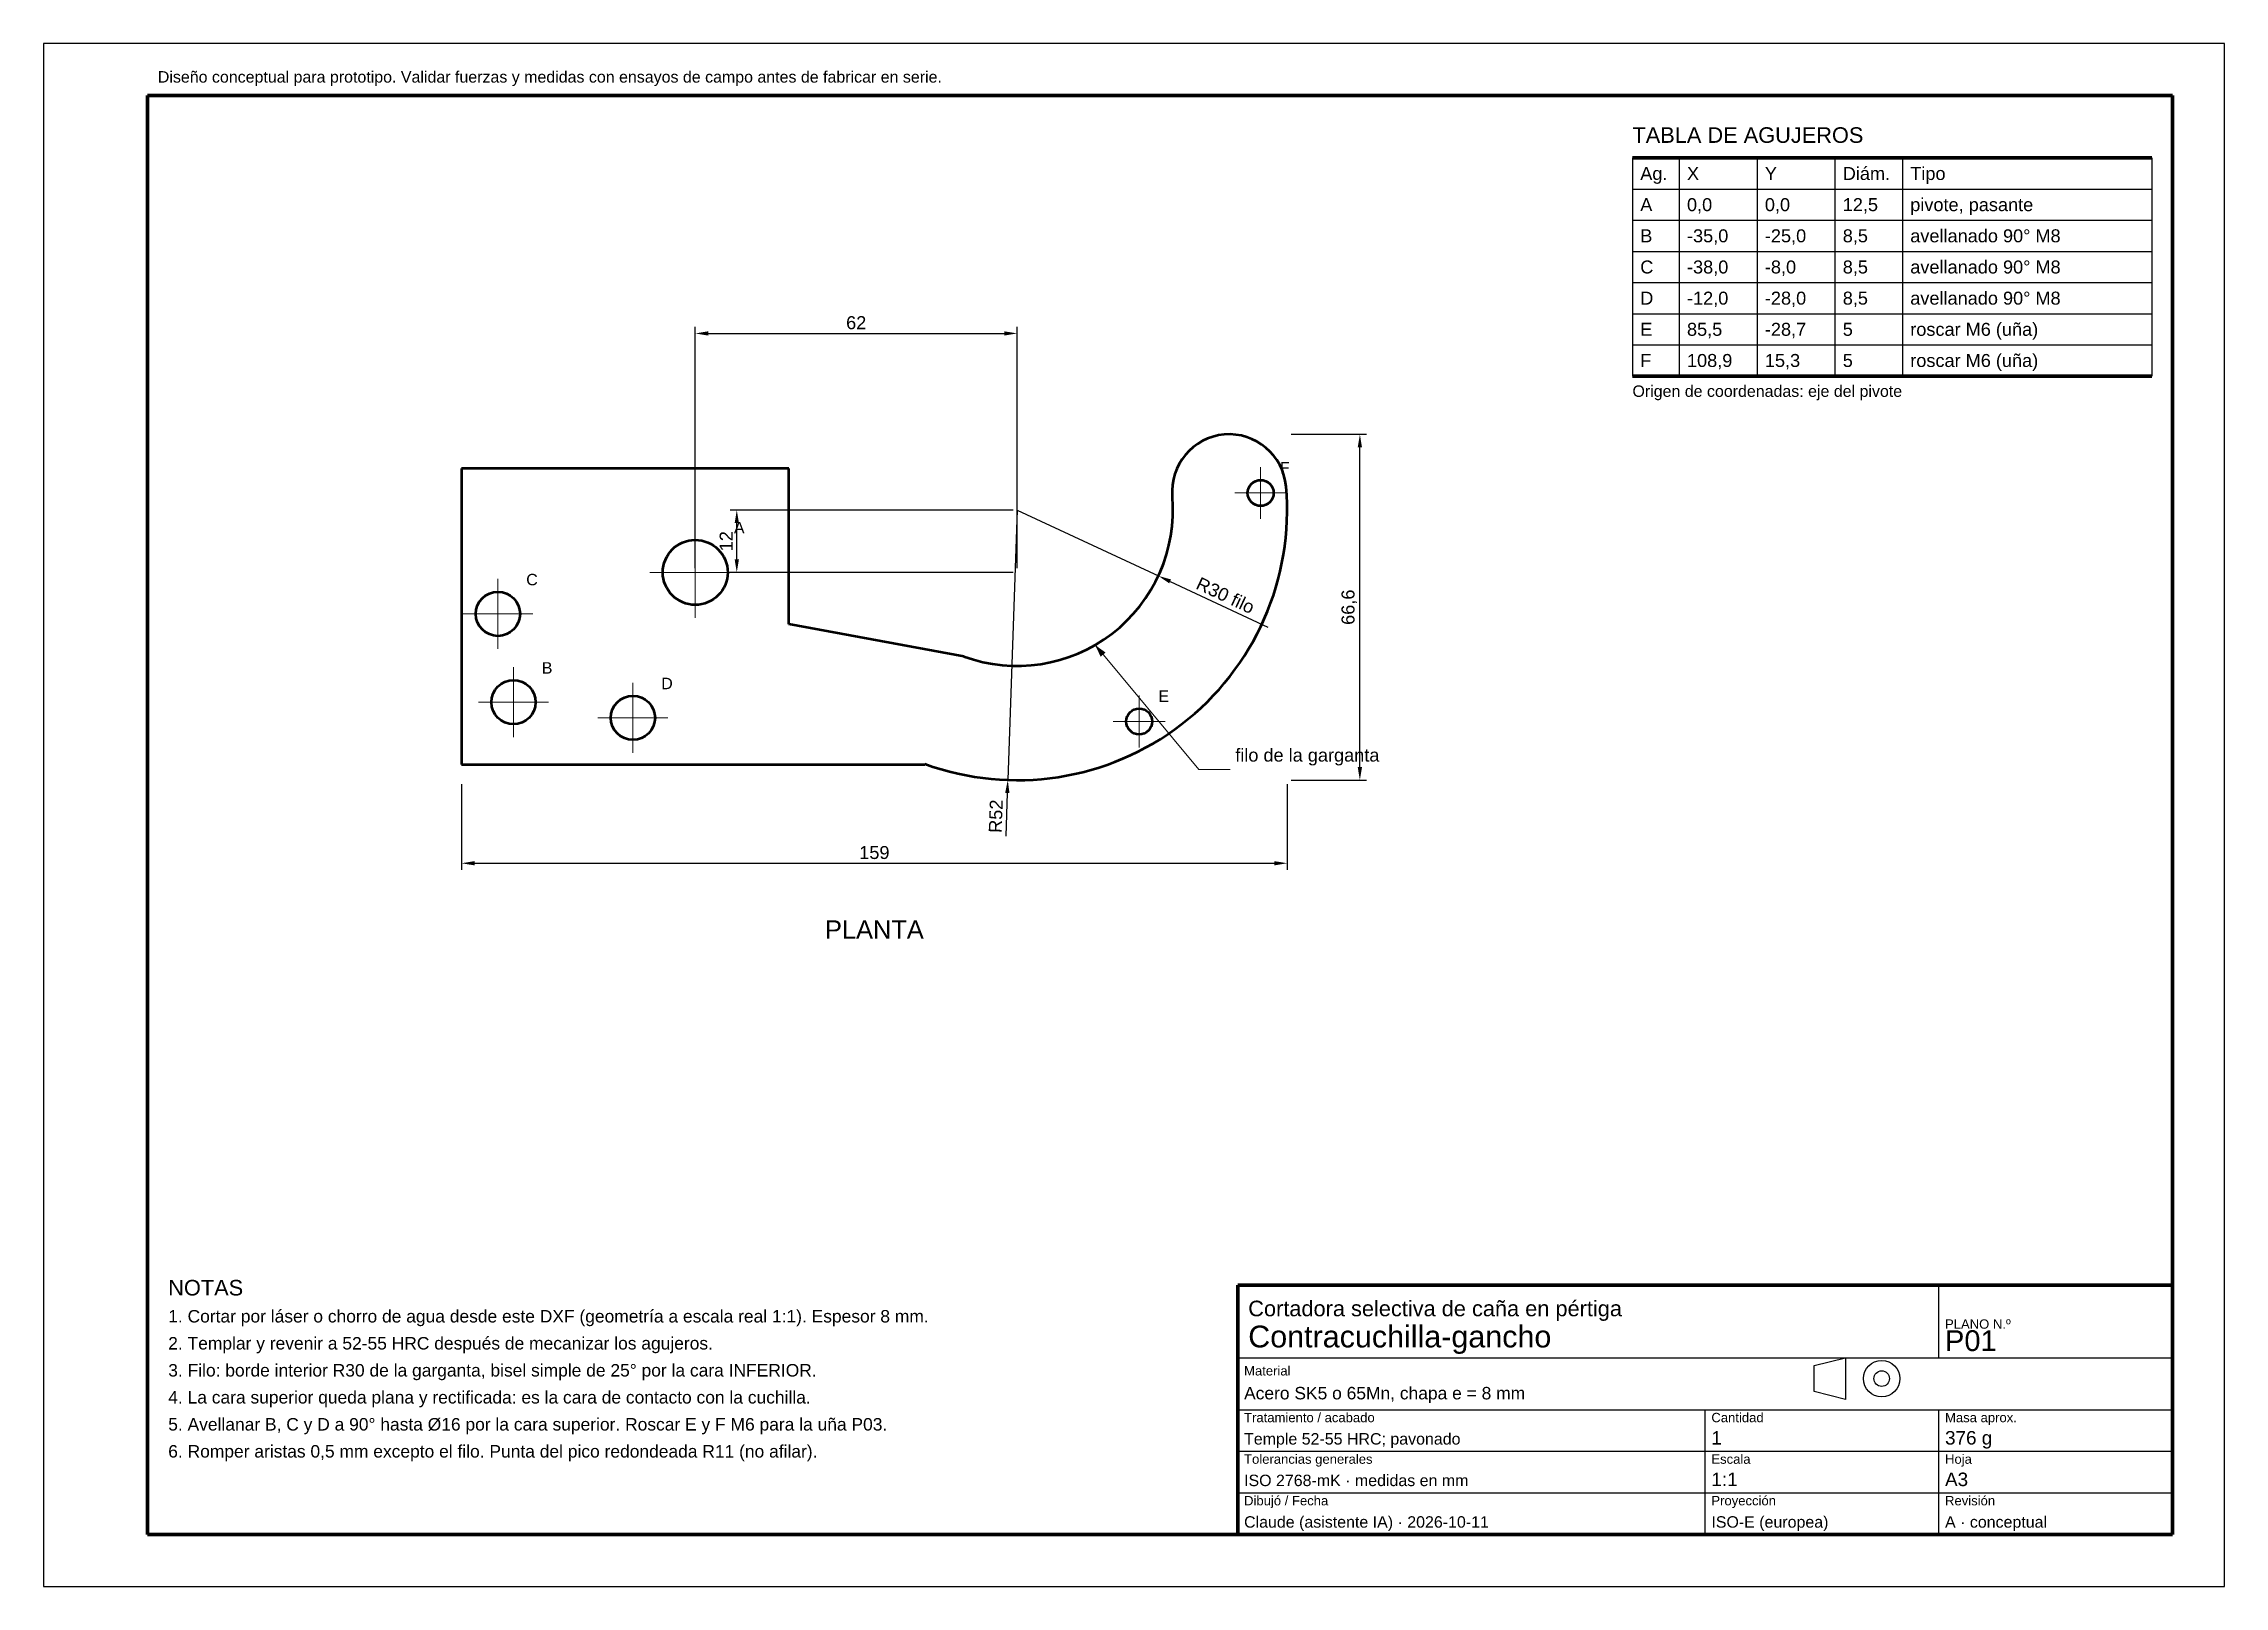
# Model space of a CAD drawing. Header units: millimetres. Extents: x 0 to 420, y 0 to 297.
import ezdxf
from ezdxf.enums import TextEntityAlignment as Align

# ---------------------------------------------------------------- set-up
doc = ezdxf.new("R2010")
doc.units = ezdxf.units.MM
doc.linetypes.add('ACAD_ISO02W100', pattern=[15, 12, -3])
doc.linetypes.add('ACAD_ISO04W100', pattern=[30, 24, -3, 0, -3])
for name, color, linetype, lineweight in [('COTAS', 4, 'Continuous', 18), ('EJES', 1, 'ACAD_ISO04W100', 18), ('MARCO', 7, 'Continuous', 70), ('OCULTAS', 8, 'ACAD_ISO02W100', 25), ('TEXTO', 7, 'Continuous', 25), ('VISIBLE', 7, 'Continuous', 50)]:
    doc.layers.add(name, color=color, linetype=linetype, lineweight=lineweight)
doc.styles.get("Standard").update_dxf_attribs({"font": 'arial.ttf'})
doc.dimstyles.new('ISO25', dxfattribs={"dimtxt": 2.5, "dimasz": 2.5, "dimexe": 1.25, "dimexo": 0.8, "dimgap": 0.8, "dimtad": 1, "dimdec": 1, "dimtxsty": 'Standard', "dimcen": 2.5, "dimclrd": 4, "dimclre": 4, "dimclrt": 7, "dimazin": 3, "dimtfac": 1, "dimtmove": 0, "dimatfit": 3})

msp = doc.modelspace()

# ---------------------------------------------------------------- linework, layer by layer
at = {"layer": 'COTAS'}
for p, q in [((202.5, 181.23), (222.5, 157.23)), ((222.5, 157.23), (228.5, 157.23))]:
    msp.add_line(p, q, dxfattribs=at)
msp.add_solid([(202.5, 181.23), (203.58, 178.98), (204.53, 179.77)], dxfattribs=at)
at = {"layer": 'EJES'}
for p, q in [((234.39, 205.49), (234.39, 215.49)), ((229.39, 210.49), (239.39, 210.49)), ((125.5, 186.46), (125.5, 203.96)), ((87.5, 180.46), (87.5, 193.96)), ((116.75, 195.21), (134.25, 195.21)), ((80.75, 187.21), (94.25, 187.21)), ((90.5, 163.46), (90.5, 176.96)), ((113.5, 160.46), (113.5, 173.96)), ((83.75, 170.21), (97.25, 170.21)), ((211, 161.51), (211, 171.51)), ((106.75, 167.21), (120.25, 167.21)), ((206, 166.51), (216, 166.51))]:
    msp.add_line(p, q, dxfattribs=at)
at = {"layer": 'MARCO'}
for p, q in [((410, 287), (20, 287)), ((20, 287), (20, 10)), ((410, 10), (410, 287)), ((306, 275), (406, 275)), ((306, 233), (406, 233)), ((410, 58), (230, 58)), ((230, 58), (230, 10)), ((410, 10), (410, 58)), ((20, 10), (410, 10)), ((230, 10), (410, 10))]:
    msp.add_line(p, q, dxfattribs=at)
at = {"layer": 'OCULTAS'}
for p, q in [((80.5, 215.21), (80.5, 158.21)), ((143.5, 215.21), (80.5, 215.21)), ((143.5, 185.21), (143.5, 215.21)), ((177.24, 179.02), (143.5, 185.21)), ((80.5, 158.21), (169.71, 158.21)), ((169.71, 158.21), (169.71, 158.35))]:
    msp.add_line(p, q, dxfattribs=at)
for centre, radius in [((234.39, 210.49), 2.5), ((125.5, 195.21), 6.25), ((87.5, 187.21), 4.25), ((90.5, 170.21), 4.25), ((113.5, 167.21), 4.25), ((211, 166.51), 2.5)]:
    msp.add_circle(centre, radius, dxfattribs=at)
for centre, radius, start, end in [((228.34, 210.79), 11, 5, 185), ((187.5, 207.21), 52, 250, 365), ((187.5, 207.21), 30, 250, 365)]:
    msp.add_arc(centre, radius, start, end, dxfattribs=at)
at = {"layer": 'TEXTO'}
for p, q in [((420, 297), (0, 297)), ((0, 297), (0, 0)), ((420, 0), (420, 297)), ((306, 275), (306, 233)), ((315, 275), (315, 233)), ((330, 275), (330, 233)), ((345, 275), (345, 233)), ((358, 275), (358, 233)), ((406, 275), (406, 233)), ((306, 269), (406, 269)), ((306, 263), (406, 263)), ((306, 257), (406, 257)), ((306, 251), (406, 251)), ((306, 245), (406, 245)), ((306, 239), (406, 239)), ((365, 44), (365, 58)), ((230, 44), (410, 44)), ((341, 42.5), (347, 44)), ((341, 37.5), (341, 42.5)), ((347, 44), (347, 36)), ((230, 34), (410, 34)), ((320, 10), (320, 34)), ((347, 36), (341, 37.5)), ((365, 10), (365, 34)), ((230, 26), (410, 26)), ((230, 18), (410, 18)), ((0, 0), (420, 0))]:
    msp.add_line(p, q, dxfattribs=at)
for radius in [3.5, 1.5]:
    msp.add_circle((354, 40), radius, dxfattribs=at)
at = {"layer": 'VISIBLE'}
for p, q in [((80.5, 215.21), (80.5, 158.21)), ((143.5, 215.21), (80.5, 215.21)), ((143.5, 185.21), (143.5, 215.21)), ((177.24, 179.02), (143.5, 185.21)), ((80.5, 158.21), (169.71, 158.21)), ((169.71, 158.21), (169.71, 158.35))]:
    msp.add_line(p, q, dxfattribs=at)
for centre, radius in [((234.39, 210.49), 2.5), ((125.5, 195.21), 6.25), ((87.5, 187.21), 4.25), ((90.5, 170.21), 4.25), ((113.5, 167.21), 4.25), ((211, 166.51), 2.5)]:
    msp.add_circle(centre, radius, dxfattribs=at)
for centre, radius, start, end in [((228.34, 210.79), 11, 5, 185), ((187.5, 207.21), 52, 250, 365), ((187.5, 207.21), 30, 250, 365)]:
    msp.add_arc(centre, radius, start, end, dxfattribs=at)

# ---------------------------------------------------------------- texts
at = {"layer": 'COTAS'}
for s, p in [('F', (238.1, 213.61)), ('A', (132.95, 202.06)), ('C', (92.95, 192.06)), ('B', (95.95, 175.06)), ('D', (118.95, 172.06)), ('E', (214.7, 169.61))]:
    msp.add_text(s, height=2.2, dxfattribs=at).set_placement(p, align=Align.BOTTOM_LEFT)
at = {"layer": 'TEXTO'}
for s, height, p in [('Diseño conceptual para prototipo. Validar fuerzas y medidas con ensayos de campo antes de fabricar en serie.', 2.2, (22, 289.5)), ('Origen de coordenadas: eje del pivote', 2.2, (306, 229)), ('NOTAS', 3, (24, 56)), ('Cortadora selectiva de caña en pértiga', 3, (232, 52)), ('1. Cortar por láser o chorro de agua desde este DXF (geometría a escala real 1:1). Espesor 8 mm.', 2.4, (24, 50.8)), ('Contracuchilla-gancho', 4.2, (232, 46)), ('PLANO N.º', 1.8, (366.2, 49.6)), ('2. Templar y revenir a 52-55 HRC después de mecanizar los agujeros.', 2.4, (24, 45.6)), ('P01', 4, (366.2, 45.3)), ('3. Filo: borde interior R30 de la garganta, bisel simple de 25° por la cara INFERIOR.', 2.4, (24, 40.4)), ('Material', 1.8, (231.2, 40.6)), ('Acero SK5 o 65Mn, chapa e = 8 mm', 2.4, (231.2, 36)), ('4. La cara superior queda plana y rectificada: es la cara de contacto con la cuchilla.', 2.4, (24, 35.2)), ('5. Avellanar B, C y D a 90° hasta Ø16 por la cara superior. Roscar E y F M6 para la uña P03.', 2.4, (24, 30)), ('Tratamiento / acabado', 1.8, (231.2, 31.6)), ('Temple 52-55 HRC; pavonado', 2.2, (231.2, 27.3)), ('Cantidad', 1.8, (321.2, 31.6)), ('1', 2.6, (321.2, 27.3)), ('376 g', 2.6, (366.2, 27.3)), ('Masa aprox.', 1.8, (366.2, 31.6)), ('6. Romper aristas 0,5 mm excepto el filo. Punta del pico redondeada R11 (no afilar).', 2.4, (24, 24.8)), ('Tolerancias generales', 1.8, (231.2, 23.6)), ('Escala', 1.8, (321.2, 23.6)), ('Hoja', 1.8, (366.2, 23.6)), ('ISO 2768-mK · medidas en mm', 2.2, (231.2, 19.3)), ('1:1', 2.6, (321.2, 19.3)), ('A3', 2.6, (366.2, 19.3)), ('Dibujó / Fecha', 1.8, (231.2, 15.6)), ('Proyección', 1.8, (321.2, 15.6)), ('Revisión', 1.8, (366.2, 15.6)), ('Claude (asistente IA) · 2026-10-11', 2.2, (231.2, 11.3)), ('ISO-E (europea)', 2.2, (321.2, 11.3)), ('A · conceptual', 2.2, (366.2, 11.3))]:
    msp.add_text(s, height=height, dxfattribs=at).set_placement(p)
for s, height, p in [('TABLA DE AGUJEROS', 3, (306, 277)), ('filo de la garganta', 2.5, (229.5, 158.03))]:
    msp.add_text(s, height=height, dxfattribs=at).set_placement(p, align=Align.BOTTOM_LEFT)
for s, p in [('Ag.', (307.5, 272)), ('X', (316.5, 272)), ('Y', (331.5, 272)), ('Diám.', (346.5, 272)), ('Tipo', (359.5, 272)), ('A', (307.5, 266)), ('0,0', (316.5, 266)), ('0,0', (331.5, 266)), ('12,5', (346.5, 266)), ('pivote, pasante', (359.5, 266)), ('B', (307.5, 260)), ('-35,0', (316.5, 260)), ('-25,0', (331.5, 260)), ('8,5', (346.5, 260)), ('avellanado 90° M8', (359.5, 260)), ('C', (307.5, 254)), ('-38,0', (316.5, 254)), ('-8,0', (331.5, 254)), ('8,5', (346.5, 254)), ('avellanado 90° M8', (359.5, 254)), ('D', (307.5, 248)), ('-12,0', (316.5, 248)), ('-28,0', (331.5, 248)), ('8,5', (346.5, 248)), ('avellanado 90° M8', (359.5, 248)), ('E', (307.5, 242)), ('85,5', (316.5, 242)), ('-28,7', (331.5, 242)), ('5', (346.5, 242)), ('roscar M6 (uña)', (359.5, 242)), ('F', (307.5, 236)), ('108,9', (316.5, 236)), ('15,3', (331.5, 236)), ('5', (346.5, 236)), ('roscar M6 (uña)', (359.5, 236))]:
    msp.add_text(s, height=2.5, dxfattribs=at).set_placement(p, align=Align.MIDDLE_LEFT)
msp.add_text('PLANTA', height=3.5, dxfattribs=at).set_placement((160, 128.21), align=Align.TOP_CENTER)

# ---------------------------------------------------------------- dimensions: what is measured, and where the dimension line sits
at = {"layer": 'COTAS'}
for base, p1, p2 in [((125.5, 241.21), (125.5, 195.21), (187.5, 195.21)), ((80.5, 139.21), (80.5, 155.21), (239.5, 155.21))]:
    msp.add_linear_dim(base=base, p1=p1, p2=p2, dimstyle='ISO25', dxfattribs=at).render()
for base, p1, p2 in [((253.5, 155.21), (239.5, 155.21), (239.5, 221.79)), ((133.5, 195.21), (187.5, 195.21), (187.5, 207.21))]:
    msp.add_linear_dim(base=base, p1=p1, p2=p2, angle=90, dimstyle='ISO25', dxfattribs=at).render()
msp.add_radius_dim(center=(187.5, 207.21), mpoint=(185.69, 155.24), dimstyle='ISO25', dxfattribs=at).render()
msp.add_radius_dim(center=(187.5, 207.21), mpoint=(214.69, 194.53), text='R30 filo', dimstyle='ISO25', dxfattribs=at).render()

doc.saveas('drawing.dxf')
